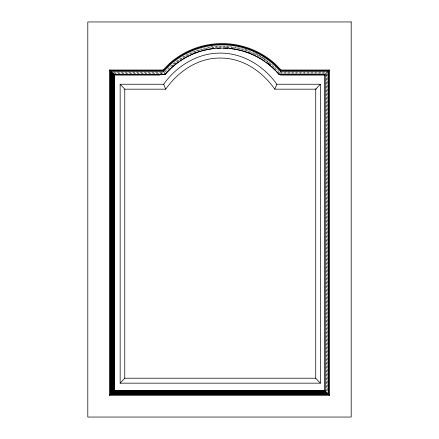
<?xml version="1.0" encoding="UTF-8"?>
<svg xmlns="http://www.w3.org/2000/svg" width="439" height="439" viewBox="0 0 439 439"><rect width="100%" height="100%" fill="white"/><g stroke="black" fill="none" stroke-linecap="round" stroke-linejoin="round"><path stroke-width="0.33" stroke-dasharray="2.19 1.65" d="M278.216 72.122L279.583 73.522L280.241 71.958L326.161 71.958M161.195 73.615L162.54 72.056M164.636 72.051L171.215 65.329A76.792 76.792 0 0 1 272.948 65.329L279.994 72.534L326.956 72.534M165.344 72.078L167.736 69.636M168.214 69.148L171.561 65.724A76.265 76.265 0 0 1 272.603 65.724L279.775 73.061L326.429 73.061M112.828 71.958L163.242 71.958M113.416 72.534L162.798 72.534M113.931 73.061L163.703 73.061M114.387 73.522L163.226 73.522M279.583 73.522L324.608 73.522M326.177 75.08L327.554 75.08M255.399 53.146L263.17 57.959M263.724 58.299L274.046 67.535M327.532 73.329L327.532 392.011M326.956 73.906L326.956 391.434M326.429 74.427L326.429 390.913M325.968 74.888L325.968 390.452M171.868 66.07A75.804 75.804 0 0 1 173.427 64.731M173.954 64.292A75.804 75.804 0 0 1 190.175 54.096M190.8 53.81A75.804 75.804 0 0 1 201.748 49.832M202.412 49.651A75.804 75.804 0 0 1 210.468 47.95M211.817 47.752A75.804 75.804 0 0 1 232.341 47.752M233.021 47.846A75.804 75.804 0 0 1 250.845 52.724M251.481 52.987A75.804 75.804 0 0 1 253.363 53.81M253.989 54.096A75.804 75.804 0 0 1 268.059 62.585M210.918 46.298A77.368 77.368 0 0 1 212.218 46.117M244.808 48.899A77.368 77.368 0 0 1 246.685 49.503M215.264 47.752A75.409 75.409 0 0 1 216.625 47.642M227.539 47.642A75.409 75.409 0 0 1 228.9 47.752"/><path stroke-width="0.66" d="M316.085 88.799L316.085 89.177L274.809 89.177L276.828 84.239C263.872 66.037 243.003 52.993 220.252 53.103C197.495 52.993 176.626 66.037 163.67 84.239L120.154 84.239L120.154 383.165L320.344 383.165L320.344 84.239L276.828 84.239M279.116 74.63L324.904 74.586L324.904 390.754L114.096 390.754L114.096 74.586L165.048 74.63A74.69 74.69 0 0 1 279.116 74.63L325.041 74.449L325.041 390.891L113.959 390.891L113.959 74.449L164.971 74.449M280.499 71.337L328.152 71.337L328.152 394.002L110.847 394.002L110.847 71.337L163.665 71.337L170.42 64.429A77.994 77.994 0 0 1 273.744 64.429L280.499 71.337L281.053 70.015L329.475 70.015L329.475 395.325L109.525 395.325L109.525 70.015L163.11 70.015L169.542 63.441A79.316 79.316 0 0 1 274.622 63.441L281.053 70.015M160.317 74.63L159.933 75.08L113.641 75.08M120.154 84.239L124.769 89.177L165.69 89.177C178.272 71.392 197.835 57.86 220.252 58.058C242.663 57.86 262.231 71.392 274.809 89.177M320.344 84.239L315.734 89.177L315.734 378.226L320.344 383.165M120.154 383.165L124.769 378.226L124.769 89.177M168.137 70.882L170.469 68.5M324.86 74.63L329.475 70.015M109.525 395.325L114.14 390.71L114.14 74.63L109.525 70.015M324.86 75.08L280.57 75.08L280.181 74.63M124.769 378.226L315.734 378.226M114.14 390.71L324.86 390.71L329.475 395.325M325.272 391.122L113.728 391.122L113.728 74.218M325.579 391.429L113.421 391.429L113.421 73.911M325.968 391.818L113.032 391.818L113.032 73.522M326.429 392.279L112.571 392.279L112.571 73.061M326.956 392.806L112.044 392.806L112.044 72.534M327.532 393.382L111.468 393.382L111.468 71.958M273.695 68.5L275.56 70.41M163.11 70.015L165.048 74.63M163.67 84.239L165.69 89.177M175.457 63.979A75.102 75.102 0 0 1 176.533 63.145M193.583 53.371A75.102 75.102 0 0 1 195.481 52.625M226.156 47.867A75.102 75.102 0 0 1 227.517 47.95M248.683 52.625A75.102 75.102 0 0 1 250.581 53.371M267.631 63.145A75.102 75.102 0 0 1 269.239 64.407M164.987 74.46A74.817 74.817 0 0 1 178.871 61.734M179.985 60.961A74.817 74.817 0 0 1 200.7 51.116M201.353 50.924A74.817 74.817 0 0 1 214.638 48.367M217.343 48.142A74.817 74.817 0 0 1 220.729 48.005M223.435 48.005A74.817 74.817 0 0 1 227.495 48.191M229.526 48.367A74.817 74.817 0 0 1 232.884 48.778M233.553 48.877A74.817 74.817 0 0 1 242.811 50.924M243.464 51.116A74.817 74.817 0 0 1 264.739 61.345M265.847 62.129A74.817 74.817 0 0 1 275.56 70.487M276.493 71.458A74.817 74.817 0 0 1 279.177 74.46M169.986 63.94L163.39 70.684L110.194 70.684L110.194 394.656L328.806 394.656L328.806 70.684L280.773 70.684L274.177 63.94A78.641 78.641 0 0 0 169.986 63.94M351.2 21.95L87.8 21.95L87.8 417.05L351.2 417.05L351.2 21.95"/></g></svg>
